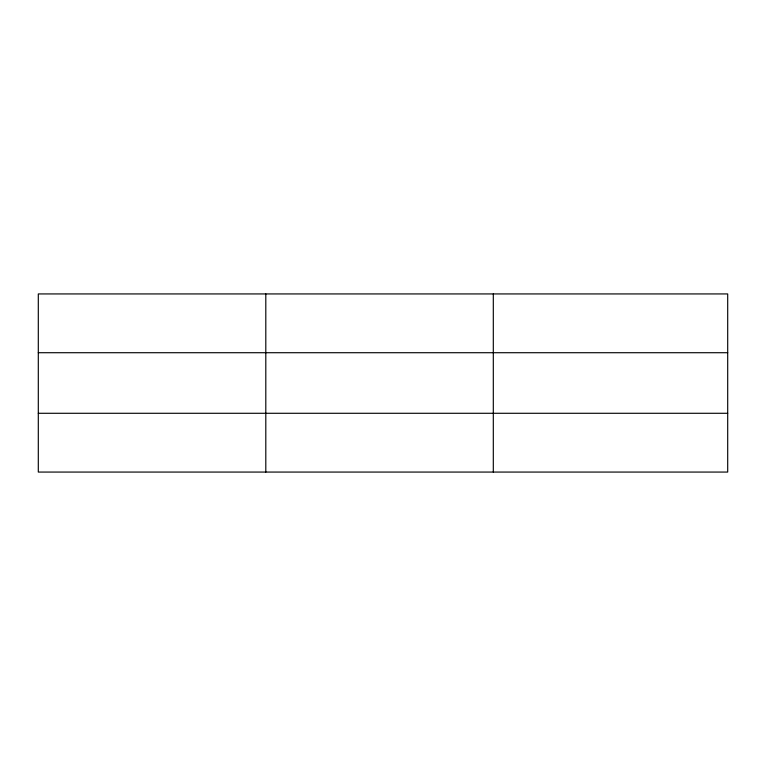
<?xml version="1.0" encoding="UTF-8"?>
<svg xmlns="http://www.w3.org/2000/svg" width="766" height="766" viewBox="0 0 766 766"><rect width="100%" height="100%" fill="white"/><g stroke="black" fill="none" stroke-linecap="round" stroke-linejoin="round"><path stroke-width="1.15" d="M265.802 472.067L265.802 293.933M493.304 472.067L493.304 293.933M727.7 352.714L727.7 293.933L38.3 293.933L38.3 472.067L727.7 472.067L727.7 352.714L38.3 352.714M38.3 413.286L727.7 413.286"/></g></svg>
